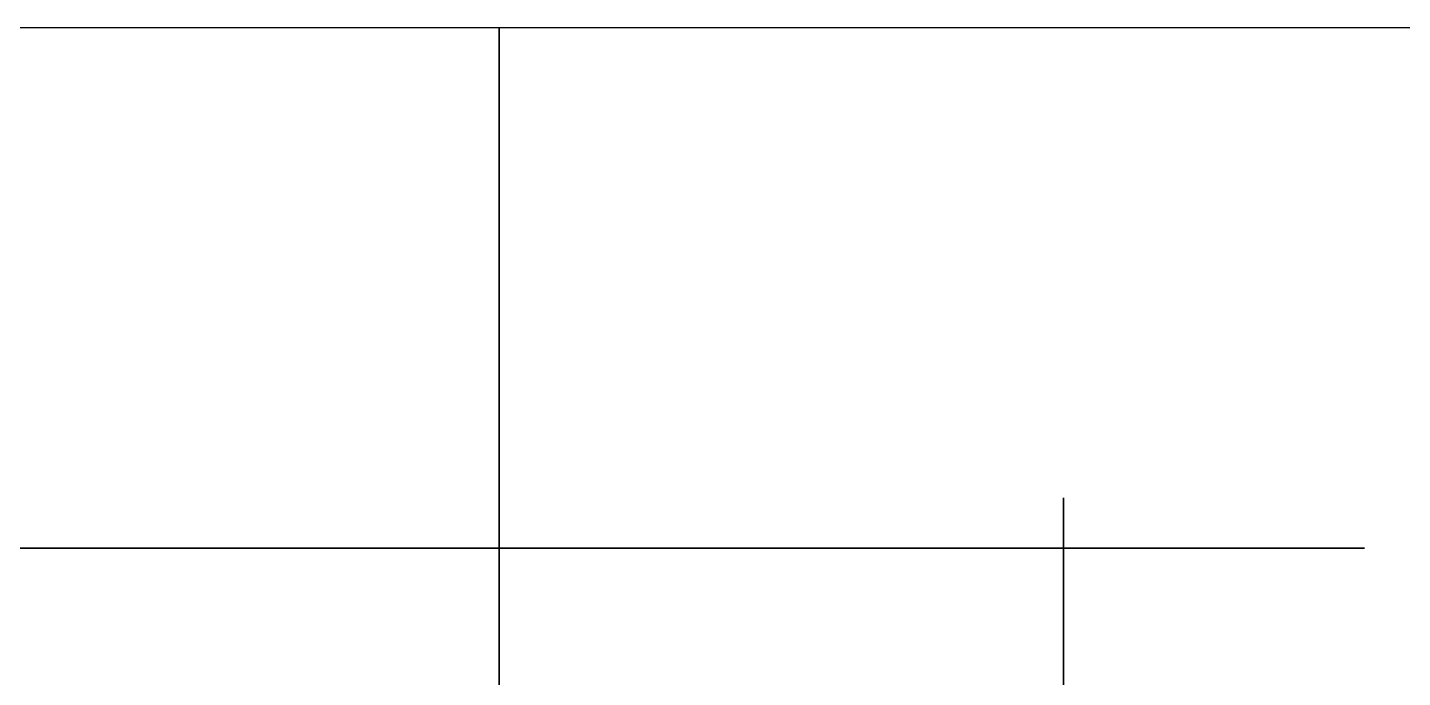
# Model space of a CAD drawing. Header units: millimetres. Extents: x -938 to 450, y -255 to 1556.
# Drawn here: x -330.1 to -125.7, y 55.1 to 151.8 of the extents above; entities that cross this region are included whole.
import ezdxf

# ---------------------------------------------------------------- set-up
doc = ezdxf.new("R2010")
doc.units = ezdxf.units.MM
doc.header["$MEASUREMENT"] = 0
for name, color, linetype in [('Treexalerator v20_Sketch39', 7, 'Continuous'), ('Treexalerator v20_Sketch40', 7, 'Continuous'), ('Treexalerator v20_Sketch41', 7, 'Continuous'), ('Treexalerator v20_Sketch52', 7, 'Continuous'), ('Treexalerator v20_Sketch65', 7, 'Continuous'), ('Treexalerator v20_Sketch75', 7, 'Continuous')]:
    doc.layers.add(name, color=color, linetype=linetype)

msp = doc.modelspace()

# ---------------------------------------------------------------- linework, layer by layer
at = {"layer": 'Treexalerator v20_Sketch39'}
for p, q in [((-176.05, 81.82, 35.13), (-176.05, 81.82, -34.87)), ((-176.05, 81.82, -34.87), (-176.05, -35.68, -34.87)), ((-176.05, -35.68, 35.13), (-176.05, 81.82, 35.13))]:
    msp.add_line(p, q, dxfattribs=at)
at = {"layer": 'Treexalerator v20_Sketch40'}
for p, q in [((-176.05, 81.82, -34.87), (-176.05, -183.18, -34.87)), ((-176.05, -183.18, 35.13), (-176.05, 81.82, 35.13)), ((-176.05, 81.82, 35.13), (-176.05, 81.82, -34.87))]:
    msp.add_line(p, q, dxfattribs=at)
at = {"layer": 'Treexalerator v20_Sketch41'}
for p, q in [((-176.05, -183.18, 35.13), (-176.05, 81.82, 35.13)), ((-176.05, 81.82, 35.13), (-176.05, 81.82, -34.87)), ((-176.05, 81.82, -34.87), (-176.05, -183.18, -34.87))]:
    msp.add_line(p, q, dxfattribs=at)
at = {"layer": 'Treexalerator v20_Sketch52'}
for p, q in [((-259.96, 1.77, 180.24), (-259.96, 151.77, 180.24)), ((-259.96, 151.77, 180.24), (-259.96, 151.77, -167.16)), ((-259.96, 151.77, -167.16), (-259.96, 1.77, -167.16))]:
    msp.add_line(p, q, dxfattribs=at)
at = {"layer": 'Treexalerator v20_Sketch65'}
for p, q in [((-396.33, 74.32, 261.47), (-291.26, 74.32, 261.47)), ((-291.26, 74.32, 191.47), (-396.33, 74.32, 191.47)), ((-131.33, 74.32, 191.47), (-236.41, 74.32, 191.47)), ((-236.41, 74.32, 261.47), (-131.33, 74.32, 261.47)), ((-131.33, 74.32, 261.47), (-131.33, 74.32, 191.47))]:
    msp.add_line(p, q, dxfattribs=at)
at = {"layer": 'Treexalerator v20_Sketch65', "extrusion": (1e-16, 1, -6e-16)}
for centre, radius in [((303.83, 226.47, 74.32), 1.5), ((291.33, 226.47, 74.32), 1.75), ((263.83, 226.47, 74.32), 18), ((263.83, 226.47, 74.32), 15), ((263.83, 226.47, 74.32), 15), ((263.83, 253.97, 74.32), 1.75), ((263.83, 198.97, 74.32), 1.75), ((263.83, 266.47, 74.32), 1.5), ((263.83, 186.47, 74.32), 1.5), ((236.33, 226.47, 74.32), 1.75), ((223.83, 226.47, 74.32), 1.5)]:
    msp.add_circle(centre, radius, dxfattribs=at)
for centre, radius, start, end in [((291.26, 266.47, 74.32), 5, 235.5624, 270), ((291.26, 186.47, 74.32), 5, 90, 124.4376), ((263.83, 226.47, 74.32), 43.5, 55.5624, 124.4376), ((263.83, 226.47, 74.32), 43.5, 235.5624, 304.4376), ((236.41, 186.47, 74.32), 5, 55.5624, 90), ((236.41, 266.47, 74.32), 5, 270, 304.4376)]:
    msp.add_arc(centre, radius, start, end, dxfattribs=at)
at = {"layer": 'Treexalerator v20_Sketch75'}
msp.add_line((-423.73, 151.77, -3.53), (-116.33, 151.77, -3.53), dxfattribs=at)

doc.saveas('drawing.dxf')
